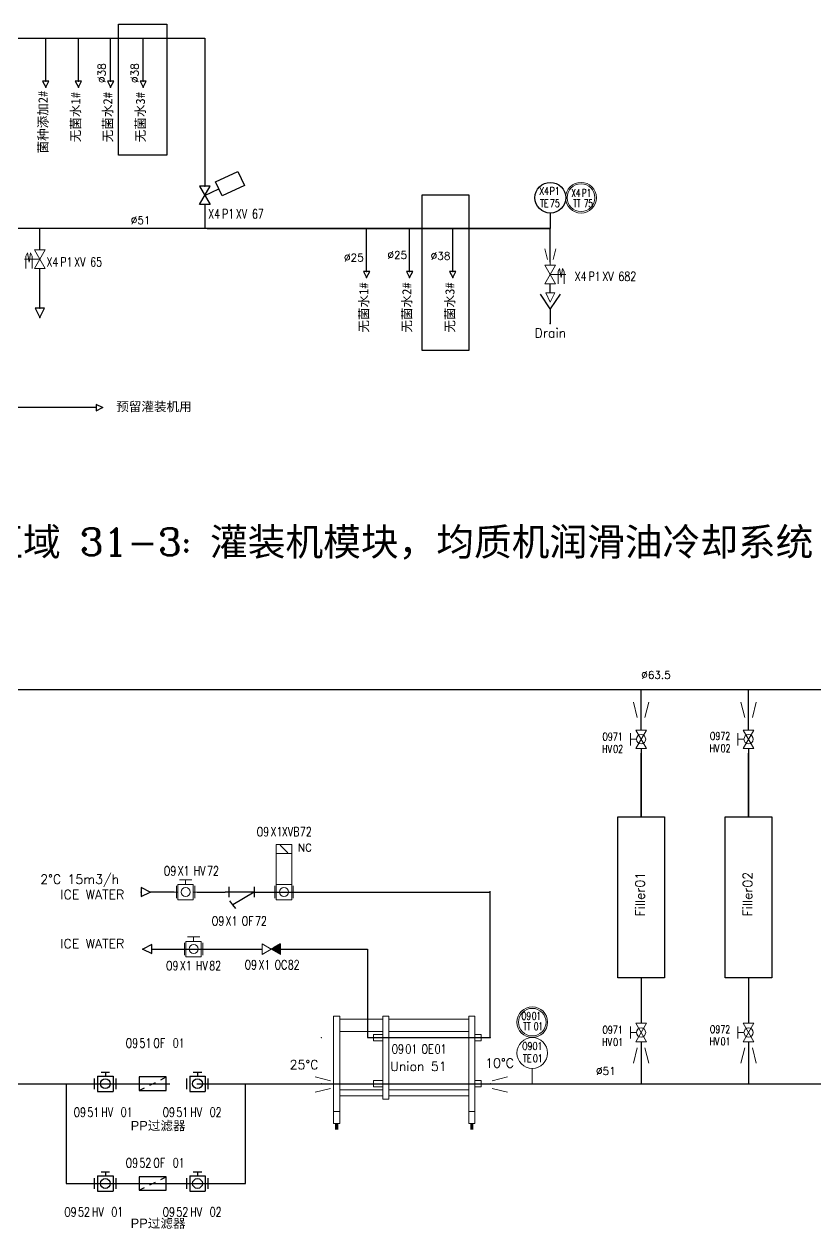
# Model space of a CAD drawing. Header units: inches. Extents: x 12106 to 13243, y 17488 to 18248.
# Drawn here: x 12303 to 12560.4, y 17487.8 to 17880.2 of the extents above; entities that cross this region are included whole.
import ezdxf
from ezdxf.enums import TextEntityAlignment as Align

# ---------------------------------------------------------------- set-up
doc = ezdxf.new("R2010")
doc.units = ezdxf.units.IN
doc.header["$MEASUREMENT"] = 0
for name, pattern in [('ACAD_ISO02W100', [15, 12, -3]), ('DASHDOT2', [12.7, 6.35, -3.175, 0, -3.175]), ('DASHED2', [9.525, 6.35, -3.175])]:
    doc.linetypes.add(name, pattern=pattern)
for name, color, linetype, lineweight in [('31 Equipment', 7, 'Continuous', 9), ('33 Instruments Labels', 7, 'Continuous', 9), ('Text', 7, 'Continuous', 9)]:
    doc.layers.add(name, color=color, linetype=linetype, lineweight=lineweight)
for name, color, linetype in [('CUVERIE', 7, 'Continuous'), ('ECHANGEUR', 7, 'Continuous'), ('FILTER', 7, 'Continuous'), ('LIBELLE-INSTRUM', 7, 'Continuous'), ('MATERIEL-DIVERS', 7, 'Continuous'), ('PHASE I', 8, 'Continuous'), ('POMPES-PROCESS', 7, 'Continuous'), ('REPERES', 7, 'Continuous'), ('techn-data', 7, 'Continuous'), ('TEXTES', 7, 'Continuous'), ('TITRE', 7, 'Continuous'), ('TUYAUTERIE-EAU UTILITES FROIDE', 142, 'Continuous'), ('TUYAUTERIE-EGOUT', 32, 'Continuous'), ('TUYAUTERIE-GAZ', 3, 'Continuous'), ('TUYAUTERIE-NEP', 4, 'DASHDOT2'), ('TUYAUTERIE-VAPEUR', 6, 'Continuous'), ('TUYAUTERIE-VAPEUR PROCESS', 6, 'Continuous'), ('TXT_FR', 7, 'Continuous'), ('VANNES', 7, 'Continuous')]:
    doc.layers.add(name, color=color, linetype=linetype)
doc.layers.get('REPERES').off()
doc.styles.add('ROMANC', font='romanc')
doc.styles.add('ROMANS', font='ROMANS.SHX')
doc.styles.get("Standard").update_dxf_attribs({"font": 'arial.ttf'})
doc.styles.add('SWISS', font='swiss.ttf')

# ---------------------------------------------------------------- blocks, each defined once
blk = doc.blocks.new('FLE23-A')
at = {"color": 7}
for p, q in [((0, 1.5), (-3, 0)), ((-3, 0), (0, -1.5)), ((0, -1.5), (0, 1.5))]:
    blk.add_line(p, q, dxfattribs=at)
at = {"layer": 'MATERIEL-DIVERS', "color": 7, "extrusion": (-1, 0, 0)}
blk.add_point((-3, 0), dxfattribs=at)
at = {"layer": 'MATERIEL-DIVERS', "color": 2}
for p in [(-3, 0), (0, 0)]:
    blk.add_point(p, dxfattribs=at)
at = {"layer": 'MATERIEL-DIVERS', "color": 7, "extrusion": (1, 0, 0)}
blk.add_point((0, 0), dxfattribs=at)
blk = doc.blocks.new('APV-HEX-PLAT-11')
at = {"layer": '31 Equipment'}
for p, q in [((-1, 2), (-1, 37)), ((-1, 37), (1, 37)), ((1, 37), (1, 2)), ((1, 36), (15, 36)), ((15, 37), (15, 10)), ((17, 37), (15, 37)), ((17, 10), (17, 37)), ((17, 36), (43, 36)), ((43, 37), (43, 2)), ((45, 37), (43, 37)), ((45, 37), (45, 2)), ((15, 32), (1, 32)), ((17, 32), (43, 32)), ((12, 31), (12, 29)), ((15, 31), (12, 31)), ((12, 29), (15, 29)), ((45, 31), (47, 31)), ((47, 29), (45, 29)), ((47, 31), (47, 29)), ((12, 16), (15, 16)), ((12, 14), (12, 16)), ((45, 16), (47, 16)), ((47, 16), (47, 14)), ((15, 13), (1, 13)), ((15, 14), (12, 14)), ((17, 13), (43, 13)), ((47, 14), (45, 14)), ((1, 11), (15, 11)), ((15, 10), (17, 10)), ((17, 11), (43, 11)), ((-1, 6), (1, 6)), ((43, 6), (45, 6)), ((1, 2), (-1, 2)), ((43, 2), (45, 2))]:
    blk.add_line(p, q, dxfattribs=at)
at = {"layer": '31 Equipment', "ltscale": 38}
for p in [(-5, 30), (50, 30), (-5, 15), (50, 15)]:
    blk.add_point(p, dxfattribs=at)
at = {"layer": '31 Equipment'}
for points in [[(0.5, 2), (-0.5, 2), (0.5, 0), (-0.5, 0)], [(44.5, 2), (43.5, 2), (44.5, 0), (43.5, 0)]]:
    blk.add_trace(points, dxfattribs=at)
blk = doc.blocks.new('APV-FCE-NRV-GEN-1')
at = {"layer": '31 Equipment'}
h = blk.add_hatch(dxfattribs=at)
h.set_pattern_fill('ANSI31', color=256, scale=0.01, style=0)
h.set_pattern_definition([(45, (0, 0), (-0.02245064, 0.02245064), [])])
h.paths.add_polyline_path([(3, 1.75), (3, -1.75), (0, 0)])
at = {"layer": '31 Equipment', "linetype": 'ACAD_ISO02W100', "ltscale": 38}
for p, q in [((-3, 0), (-5, 0)), ((0, 0), (-3, 1.75)), ((-3, 1.75), (-3, -1.75)), ((0, 0), (-3, -1.75)), ((0, 0), (3, 1.75)), ((0, 0), (3, -1.75)), ((3, 1.75), (3, -1.75)), ((3, 0), (5, 0))]:
    blk.add_line(p, q, dxfattribs=at)
blk = doc.blocks.new('APV-VLVM-BALL-KHV+MF-1')
at = {"layer": '31 Equipment', "ltscale": 38}
for p, q in [((-3, 0), (-4, 0)), ((3, 0), (4, 0))]:
    blk.add_line(p, q, dxfattribs=at)
at = {"layer": '31 Equipment'}
for p, q in [((-3, 1.734), (-3, -1.734)), ((-3, -1.734), (3, 1.734)), ((3, -1.734), (-3, 1.734)), ((-2, 3.5), (2, 3.5)), ((0, 1.5), (0, 3.5)), ((3, 1.734), (3, -1.734))]:
    blk.add_line(p, q, dxfattribs=at)
blk.add_circle((0, 0), 1.5, dxfattribs=at)
blk = doc.blocks.new('APV-FCE-GEN-REDCON-1')
at = {"layer": '31 Equipment', "color": 7}
for p, q in [((-2.5, 2.5), (2.5, 1.25)), ((2.5, 1.25), (2.5, 1.25)), ((2.5, -1.25), (-2.5, -2.5))]:
    blk.add_line(p, q, dxfattribs=at)
blk = doc.blocks.new('APV-VLV-BFLY-SVS-3')
at = {"layer": '31 Equipment', "ltscale": 38}
for p, q in [((1.25, 15.25), (-1.25, 12.75)), ((-2.5, 0), (-4, 0)), ((2.5, 2.5), (-2.5, 2.5)), ((-2.5, 2.5), (-2.5, -2.5)), ((2.5, -2.5), (2.5, 2.5)), ((2.5, 0), (4, 0)), ((-2.5, -2.5), (2.5, -2.5))]:
    blk.add_line(p, q, dxfattribs=at)
at = {"layer": '31 Equipment'}
for p, q in [((-3, 2), (-3, -2)), ((3, -2), (3, 2))]:
    blk.add_line(p, q, dxfattribs=at)
at = {"layer": '31 Equipment', "ltscale": 38}
for points in [[(-2.5, 12.5), (2.5, 12.5), (2.5, 15.5), (-2.5, 15.5)], [(-2.5, 2.5), (2.5, 2.5), (2.5, 12.5), (-2.5, 12.5)]]:
    blk.add_lwpolyline(points, close=True, dxfattribs=at)
blk.add_circle((0, 0), 1.5, dxfattribs=at)
blk = doc.blocks.new('FILTER (3)')
at = {"layer": 'FILTER'}
for p, q in [((0, 1.71), (0, -1.71)), ((0, 0), (8.27, 0)), ((0, 0), (6.97, -4.12)), ((8.27, 1.71), (8.27, -1.71)), ((6.97, -4.12), (7.92, -2.85)), ((6.02, -5.39), (6.97, -4.12))]:
    blk.add_line(p, q, dxfattribs=at)
at = {"layer": 'FILTER', "flags": 1}
for tag, p in [('///', (2.96, 22.41)), ('///', (2.96, 20.11)), ('///', (2.96, 17.53)), ('COMMENTS', (-2.97, 14.83)), ('SUPPLIER', (-2.63, 11.93)), ('DESCRIPTION', (-4.64, 6.8)), ('SIZE', (1.28, 9.44)), ('TARGETNO.', (-2.92, 3.96))]:
    blk.add_attdef(tag, p, '', height=2, dxfattribs=at)
blk = doc.blocks.new('EGOUT')
at = {"color": 7}
for p, q in [((-3.2, 9.61), (0, 4.81)), ((0, 4.81), (3.2, 9.61)), ((0, 4.81), (0, 0))]:
    blk.add_line(p, q, dxfattribs=at)
at = {"color": 7, "extrusion": (0, -1, 0)}
blk.add_point((0, 0), dxfattribs=at)
at = {"layer": 'POMPES-PROCESS', "style": 'ROMANS'}
blk.add_attdef('EGOUT', text='', height=3, dxfattribs=at).set_placement((0, -4), align=Align.MIDDLE)
blk = doc.blocks.new('APV-VLV-SOLV-22-1')
at = {"layer": '31 Equipment', "linetype": 'ACAD_ISO02W100', "ltscale": 38}
for p, q in [((-1, 4.5), (-2, 4)), ((-2, 4), (1, 3.5)), ((3, 4.5), (-1, 4.5)), ((0, 0), (0, 5)), ((-2, 3), (1, 3.5)), ((-1, 2.5), (-2, 3)), ((3, 2.5), (-1, 2.5))]:
    blk.add_line(p, q, dxfattribs=at)
at = {"layer": '31 Equipment', "ltscale": 38}
for p, q in [((-3, 0), (-4, 0)), ((3, 0), (4, 0))]:
    blk.add_line(p, q, dxfattribs=at)
at = {"layer": '31 Equipment'}
for p, q in [((-3, 1.734), (-3, -1.734)), ((-3, -1.734), (3, 1.734)), ((3, -1.734), (-3, 1.734)), ((3, 1.734), (3, -1.734))]:
    blk.add_line(p, q, dxfattribs=at)
blk = doc.blocks.new('APV-SIGN-ARW-FLOW-1')
at = {"layer": '31 Equipment'}
for p, q in [((-1.5, -1.5), (-1.5, 1.5)), ((-1.5, 1.5), (1.5, 0)), ((1.5, 0), (-1.5, -1.5))]:
    blk.add_line(p, q, dxfattribs=at)
blk = doc.blocks.new('INSTR-M-L-TE')
at = {"color": 7, "extrusion": (0, -1, 0)}
blk.add_point((0, -10), dxfattribs=at)
at = {"layer": 'MATERIEL-DIVERS', "color": 7}
blk.add_line((0, -5), (0, -10), dxfattribs=at)
blk.add_circle((0, 0), 5, dxfattribs=at)
at = {"layer": 'LIBELLE-INSTRUM', "style": 'ROMANS', "width": 0.8, "flags": 8}
blk.add_attdef('TE', text='', height=3, dxfattribs=at).set_placement((0, 0), align=Align.MIDDLE)
blk = doc.blocks.new('APV-INS-F-L-TT')
at = {"layer": '31 Equipment'}
for radius in [5, 4.5]:
    blk.add_circle((0, 0), radius, dxfattribs=at)
blk = doc.blocks.new('VANNE SIEGE INCLINE')
at = {"color": 7}
for p, q in [((-3, 1.73), (-3, -1.73)), ((-3, -1.73), (3, 1.73)), ((3, -1.73), (-3, 1.73)), ((3, 1.73), (3, -1.73))]:
    blk.add_line(p, q, dxfattribs=at)
at = {"color": 7, "extrusion": (-1, 0, 0)}
blk.add_point((-3, 0), dxfattribs=at)
at = {"color": 7, "extrusion": (1, 0, 0)}
blk.add_point((3, 0), dxfattribs=at)
at = {"layer": 'VANNES'}
for p, q in [((3.23, 12.84), (-0.15, 5.59)), ((7.76, 10.73), (3.23, 12.84)), ((4.38, 3.47), (7.76, 10.73)), ((-0.15, 5.59), (4.38, 3.47)), ((0, 0), (2.11, 4.53))]:
    blk.add_line(p, q, dxfattribs=at)
blk = doc.blocks.new('REPNORM')
at = {"layer": 'TEXTES', "style": 'ROMANS', "width": 0.75}
for tag, p in [('ZONE', (-9.75, -1.25)), ('SOUSZONE', (-5.25, -1.25)), ('ELEMENT', (0, -1.25)), ('NUM', (4.5, -1.25))]:
    blk.add_attdef(tag, p, '', height=3, dxfattribs=at)
blk = doc.blocks.new('REPINS')
at = {"layer": 'TEXTES', "style": 'ROMANS', "width": 0.75}
for tag, p in [('ZONE', (-3.3, 1)), ('SOUSZONE', (0.1, 1)), ('NUM', (0.2, -3))]:
    blk.add_attdef(tag, p, '', height=2.5, dxfattribs=at)
blk.add_attdef('ELEMENT', text='', height=2.5, dxfattribs=at).set_placement((-0.2, -3), align=Align.RIGHT)
blk = doc.blocks.new('REPINS2')
at = {"layer": 'TEXTES', "style": 'ROMANS', "width": 0.7}
for tag, p in [('ZONE', (-3.35, 0.8)), ('SOUSZONE', (0.05, 0.8)), ('NUM', (0.7, -2.6))]:
    blk.add_attdef(tag, p, '', height=2.5, dxfattribs=at)
blk.add_attdef('ELEMENT', text='', height=2.5, dxfattribs=at).set_placement((-1.56, -2.59), align=Align.CENTER)
blk = doc.blocks.new('VALVBUTT A BRIDES')
at = {"layer": 'VANNES'}
for p, q in [((-3.5, -1.73), (-3.5, 1.74)), ((-2.5, 2.5), (-2.5, -2.5)), ((-2.5, 2.5), (2.5, 2.5)), ((-1.4, 3.77), (1.4, 3.77)), ((0, 3.77), (0, 2.5)), ((2.5, 2.5), (2.5, -2.5)), ((3.5, -1.73), (3.5, 1.74)), ((-2.5, -2.5), (2.5, -2.5))]:
    blk.add_line(p, q, dxfattribs=at)
blk.add_circle((0, 0), 1.6, dxfattribs=at)
blk = doc.blocks.new('PSTR')
at = {"color": 7}
for p, q in [((3, 1.5), (-3, 1.5)), ((-3, 1.5), (-3, -1.5)), ((-0.6, -0.3), (0.6, 0.3)), ((1.8, 0.9), (3, 1.5)), ((3, -1.5), (3, 1.5)), ((-3, -1.5), (-1.8, -0.9)), ((-3, -1.5), (3, -1.5))]:
    blk.add_line(p, q, dxfattribs=at)
at = {"color": 7, "extrusion": (-1, 0, 0)}
blk.add_point((-3, 0), dxfattribs=at)
at = {"color": 7, "extrusion": (1, 0, 0)}
blk.add_point((3, 0), dxfattribs=at)
blk = doc.blocks.new('REPNORM1')
at = {"layer": 'TEXTES', "style": 'ROMANS', "width": 0.75}
for tag, p in [('ZONE', (-9.75, -1.25)), ('SOUSZONE', (-5.25, -1.25)), ('ELEMENT', (-0.75, -1.25)), ('NUM', (5.59, -1.22))]:
    blk.add_attdef(tag, p, '', height=3, dxfattribs=at)
blk = doc.blocks.new('APV-VLVM-BFLY-SVS-1')
at = {"layer": '31 Equipment', "ltscale": 38}
for p, q in [((-2, 4), (2, 4)), ((0, 2.5), (0, 4)), ((-2.5, 0), (-4, 0)), ((2.5, 2.5), (-2.5, 2.5)), ((-2.5, 2.5), (-2.5, -2.5)), ((2.5, -2.5), (2.5, 2.5)), ((2.5, 0), (4, 0)), ((-2.5, -2.5), (2.5, -2.5))]:
    blk.add_line(p, q, dxfattribs=at)
at = {"layer": '31 Equipment'}
for p, q in [((-3, 2), (-3, -2)), ((3, -2), (3, 2))]:
    blk.add_line(p, q, dxfattribs=at)
at = {"layer": '31 Equipment', "ltscale": 38}
blk.add_circle((0, 0), 1.5, dxfattribs=at)
blk = doc.blocks.new('APV-INS-M-L-TE')
at = {"layer": '31 Equipment', "color": 7}
blk.add_line((0, -5), (0, -10), dxfattribs=at)
blk.add_circle((0, 0), 5, dxfattribs=at)
at = {"layer": '33 Instruments Labels', "style": 'ROMANS', "width": 0.8, "flags": 8}
blk.add_attdef('TE', text='', height=3, dxfattribs=at).set_placement((0, 0), align=Align.MIDDLE)

msp = doc.modelspace()

# ---------------------------------------------------------------- linework, layer by layer
at = {"layer": 'PHASE I'}
for points in [[(12333.67, 17880.16), (12349.39, 17880.16), (12349.39, 17837.48), (12333.67, 17837.48)], [(12432.56, 17824.5), (12447.79, 17824.5), (12447.79, 17773.85), (12432.56, 17773.85)]]:
    msp.add_lwpolyline(points, close=True, dxfattribs=at)
at = {"layer": 'TUYAUTERIE-EAU UTILITES FROIDE'}
for p, q in [((12724.61, 17663.3), (12198.37, 17663.3)), ((12503.83, 17650.24), (12503.83, 17663.3)), ((12538.83, 17650.24), (12538.83, 17663.3)), ((12503.83, 17644.24), (12503.83, 17622)), ((12503.83, 17622), (12503.83, 17642.74)), ((12538.83, 17644.24), (12538.83, 17622)), ((12538.83, 17622), (12538.83, 17642.74)), ((12351.82, 17597.48), (12344.02, 17597.48)), ((12359.32, 17597.48), (12368.43, 17597.48)), ((12365.23, 17597.48), (12368.43, 17597.48)), ((12371.8, 17597.48), (12368.43, 17597.48)), ((12377.8, 17597.48), (12454.72, 17597.48)), ((12454.72, 17550.05), (12454.72, 17597.77)), ((12344.57, 17578.91), (12380.41, 17578.91)), ((12386.41, 17578.91), (12397.22, 17578.91)), ((12391.45, 17578.91), (12397.22, 17578.91)), ((12397.22, 17578.91), (12414.72, 17578.91)), ((12414.72, 17578.91), (12414.72, 17550.05)), ((12503.83, 17569.5), (12503.83, 17554.73)), ((12538.83, 17569.5), (12538.83, 17554.73)), ((12414.72, 17550.05), (12454.72, 17550.05)), ((12503.83, 17548.73), (12503.83, 17535.05)), ((12538.83, 17548.73), (12538.83, 17535.05)), ((12272.33, 17535.05), (12350.35, 17535.05)), ((12359.17, 17535.05), (12753.57, 17535.05))]:
    msp.add_line(p, q, dxfattribs=at)
msp.add_lwpolyline([(12316.66, 17535.05), (12316.66, 17502.55), (12325.9, 17502.55), (12375.01, 17502.55), (12375.01, 17535.05)], dxfattribs=at)
at = {"layer": 'TUYAUTERIE-EGOUT'}
msp.add_line((12474.28, 17792.61), (12474.28, 17795.61), dxfattribs=at)
at = {"layer": 'TUYAUTERIE-GAZ'}
for p, q in [((12361.82, 17821.36), (12361.82, 17813.61)), ((12474.28, 17813.61), (12298.05, 17813.61)), ((12308.05, 17806.61), (12308.05, 17813.61)), ((12362.59, 17813.61), (12474.28, 17813.61)), ((12414.47, 17799.62), (12414.47, 17813.61)), ((12428.48, 17799.62), (12428.48, 17813.61)), ((12442.49, 17799.62), (12442.49, 17813.61)), ((12474.28, 17802.61), (12474.28, 17813.61)), ((12308.05, 17803.6), (12308.05, 17803.62)), ((12326.46, 17755.27), (12261.05, 17755.27))]:
    msp.add_line(p, q, dxfattribs=at)
at = {"layer": 'TUYAUTERIE-VAPEUR'}
for p, q in [((12265, 17875.6), (12361.82, 17875.6)), ((12310.01, 17861.61), (12310.01, 17875.6)), ((12320.63, 17861.61), (12320.63, 17875.6)), ((12331.11, 17861.61), (12331.11, 17875.6)), ((12341.73, 17861.61), (12341.73, 17875.6)), ((12361.82, 17875.6), (12361.82, 17834.52)), ((12361.82, 17834.52), (12361.82, 17827.36))]:
    msp.add_line(p, q, dxfattribs=at)
at = {"layer": 'TUYAUTERIE-VAPEUR PROCESS'}
msp.add_line((12308.05, 17787.61), (12308.05, 17800.61), dxfattribs=at)
at = {"layer": 'VANNES'}
for points in [[(12496.23, 17622), (12511.43, 17622), (12511.43, 17569.5), (12496.23, 17569.5)], [(12531.23, 17622), (12546.43, 17622), (12546.43, 17569.5), (12531.23, 17569.5)]]:
    msp.add_lwpolyline(points, close=True, dxfattribs=at)

# ---------------------------------------------------------------- block references
at = {"layer": '33 Instruments Labels'}
for name, p in [('INSTR-M-L-TE', (12474.28, 17823.61)), ('APV-INS-F-L-TT', (12468.4, 17555.09)), ('APV-INS-M-L-TE', (12468.4, 17545.05))]:
    msp.add_blockref(name, p, dxfattribs=at)
at = {"layer": 'CUVERIE', "xscale": -1, "rotation": 90}
msp.add_blockref('APV-VLV-SOLV-22-1', (12308.05, 17803.61), dxfattribs=at)
at = {"layer": 'ECHANGEUR'}
msp.add_blockref('APV-HEX-PLAT-11', (12404.72, 17520.05), dxfattribs=at)
at = {"layer": 'FILTER', "xscale": -1}
msp.add_blockref('FILTER (3)', (12377.86, 17597.48), dxfattribs=at)
at = {"layer": 'MATERIEL-DIVERS'}
for name, p, xscale, yscale, zscale, rotation in [('FLE23-A', (12310.01, 17861.61), 0.6785856000010995, 0.6785856000010995, 0.6785856000010995, 89.99999999999999), ('FLE23-A', (12320.63, 17861.61), 0.6785856000010995, 0.6785856000010995, 0.6785856000010995, 89.99999999999999), ('FLE23-A', (12331.11, 17861.61), 0.6785856000010995, 0.6785856000010995, 0.6785856000010995, 89.99999999999999), ('FLE23-A', (12341.73, 17861.61), 0.6785856000010995, 0.6785856000010995, 0.6785856000010995, 89.99999999999999), ('APV-FCE-GEN-REDCON-1', (12474.28, 17805.25), -0.7, 0.7, 0.7, 90), ('FLE23-A', (12414.47, 17799.62), 0.6785856000010995, 0.6785856000010995, 0.6785856000010995, 89.99999999999999), ('FLE23-A', (12428.48, 17799.62), 0.6785856000010995, 0.6785856000010995, 0.6785856000010995, 89.99999999999999), ('FLE23-A', (12442.49, 17799.62), 0.6785856000010995, 0.6785856000010995, 0.6785856000010995, 89.99999999999999), ('FLE23-A', (12326.46, 17755.27), 0.6785856000010995, 0.6785856000010995, 0.6785856000010995, 180)]:
    msp.add_blockref(name, p, dxfattribs=dict(at, xscale=xscale, yscale=yscale, zscale=zscale, rotation=rotation))
at = {"layer": 'MATERIEL-DIVERS', "xscale": -1}
for name, p, rotation in [('VANNE SIEGE INCLINE', (12361.82, 17824.36), 270), ('APV-SIGN-ARW-FLOW-1', (12474.28, 17791.11), 90), ('APV-FCE-GEN-REDCON-1', (12503.83, 17656.77), 90), ('APV-FCE-GEN-REDCON-1', (12538.83, 17656.77), 90), ('APV-FCE-GEN-REDCON-1', (12503.83, 17544.19), 270), ('APV-FCE-GEN-REDCON-1', (12538.83, 17544.19), 270)]:
    msp.add_blockref(name, p, dxfattribs=dict(at, rotation=rotation))
at = {"layer": 'MATERIEL-DIVERS'}
ref = msp.add_blockref('EGOUT', (12474.28, 17782.61), dxfattribs=dict(at, xscale=-1))
ref.add_attrib('EGOUT', 'Drain', dxfattribs={"layer": 'POMPES-PROCESS', "height": 3, "style": 'ROMANS'}).set_placement((12474.28, 17779.61), align=Align.MIDDLE)
at = {"layer": 'MATERIEL-DIVERS', "rotation": 180}
msp.add_blockref('FLE23-A', (12341.02, 17597.48), dxfattribs=at)
at = {"layer": 'MATERIEL-DIVERS'}
for name, p in [('FLE23-A', (12344.57, 17578.91)), ('APV-FCE-NRV-GEN-1', (12383.41, 17578.91)), ('APV-FCE-GEN-REDCON-1', (12400.24, 17534.77))]:
    msp.add_blockref(name, p, dxfattribs=at)
at = {"layer": 'MATERIEL-DIVERS', "linetype": 'DASHED2', "xscale": 1.470000000000254, "yscale": 1.470000000000254, "zscale": 1.470000000000254}
for p in [(12344.81, 17535.04), (12344.81, 17502.55)]:
    msp.add_blockref('PSTR', p, dxfattribs=at)
at = {"layer": 'MATERIEL-DIVERS', "xscale": -1}
msp.add_blockref('APV-FCE-GEN-REDCON-1', (12457.8, 17534.77), dxfattribs=at)
at = {"layer": 'REPERES', "rotation": 0.0002280594390136059}
msp.add_blockref('REPINS', (12473.95, 17823.57), dxfattribs=at).add_auto_attribs({'ZONE': 'X4', 'SOUSZONE': 'P1', 'ELEMENT': 'TE', 'NUM': '75'})
at = {"layer": 'REPERES'}
for name, p, values in [('REPINS2', (12484.48, 17823.14), {'ZONE': 'X4', 'SOUSZONE': 'P1', 'NUM': '75', 'ELEMENT': 'TT'}), ('REPINS', (12494.54, 17645.85), {'ZONE': 'O9', 'SOUSZONE': '71', 'ELEMENT': 'HV', 'NUM': '02'}), ('REPINS', (12529.54, 17646.06), {'ZONE': 'O9', 'SOUSZONE': '72', 'ELEMENT': 'HV', 'NUM': '02'}), ('REPINS2', (12468.21, 17555.09), {'ZONE': 'O9', 'SOUSZONE': '01', 'NUM': '01', 'ELEMENT': 'TT'}), ('REPINS', (12494.54, 17550.35), {'ZONE': 'O9', 'SOUSZONE': '71', 'ELEMENT': 'HV', 'NUM': '01'}), ('REPINS', (12529.54, 17550.56), {'ZONE': 'O9', 'SOUSZONE': '72', 'ELEMENT': 'HV', 'NUM': '01'}), ('REPNORM1', (12345.77, 17548.01), {'ZONE': 'O9', 'SOUSZONE': '51', 'ELEMENT': 'OF', 'NUM': '01'}), ('REPINS', (12468.4, 17545.05), {'ZONE': 'O9', 'SOUSZONE': '01', 'ELEMENT': 'TE', 'NUM': '01'}), ('REPNORM1', (12328.82, 17525.51), {'ZONE': 'O9', 'SOUSZONE': '51', 'ELEMENT': 'HV', 'NUM': '01'}), ('REPNORM1', (12357.77, 17525.51), {'ZONE': 'O9', 'SOUSZONE': '51', 'ELEMENT': 'HV', 'NUM': '02'}), ('REPNORM1', (12345.77, 17509.01), {'ZONE': 'O9', 'SOUSZONE': '52', 'ELEMENT': 'OF', 'NUM': '01'}), ('REPNORM1', (12325.77, 17493.02), {'ZONE': 'O9', 'SOUSZONE': '52', 'ELEMENT': 'HV', 'NUM': '01'}), ('REPNORM1', (12357.77, 17493.02), {'ZONE': 'O9', 'SOUSZONE': '52', 'ELEMENT': 'HV', 'NUM': '02'})]:
    msp.add_blockref(name, p, dxfattribs=at).add_auto_attribs(values)
ref = msp.add_blockref('REPNORM', (12372.64, 17818.1), dxfattribs=at)
ref.add_attrib('ZONE', 'X4', (12362.89, 17816.85), dxfattribs={"layer": 'TEXTES', "height": 3, "style": 'ROMANS', "width": 0.75})
ref.add_attrib('SOUSZONE', 'P1', (12367.39, 17816.86), dxfattribs={"layer": 'TEXTES', "height": 3, "style": 'ROMANS', "width": 0.75})
ref.add_attrib('ELEMENT', 'XV', (12371.91, 17816.86), dxfattribs={"layer": 'TEXTES', "height": 3, "style": 'ROMANS', "width": 0.75})
ref.add_attrib('NUM', '67', (12377.14, 17816.86), dxfattribs={"layer": 'TEXTES', "height": 3, "style": 'ROMANS', "width": 0.75})
ref = msp.add_blockref('REPNORM', (12319.99, 17802.42), dxfattribs=at)
ref.add_attrib('ZONE', 'X4', (12310.24, 17801.17), dxfattribs={"layer": 'TEXTES', "height": 3, "style": 'ROMANS', "width": 0.75})
ref.add_attrib('SOUSZONE', 'P1', (12314.74, 17801.18), dxfattribs={"layer": 'TEXTES', "height": 3, "style": 'ROMANS', "width": 0.75})
ref.add_attrib('ELEMENT', 'XV', (12319.26, 17801.18), dxfattribs={"layer": 'TEXTES', "height": 3, "style": 'ROMANS', "width": 0.75})
ref.add_attrib('NUM', '65', (12324.49, 17801.18), dxfattribs={"layer": 'TEXTES', "height": 3, "style": 'ROMANS', "width": 0.75})
ref = msp.add_blockref('REPNORM', (12491.96, 17797.74), dxfattribs=at)
ref.add_attrib('ZONE', 'X4', (12482.21, 17796.49), dxfattribs={"layer": 'TEXTES', "height": 3, "style": 'ROMANS', "width": 0.75})
ref.add_attrib('SOUSZONE', 'P1', (12486.71, 17796.49), dxfattribs={"layer": 'TEXTES', "height": 3, "style": 'ROMANS', "width": 0.75})
ref.add_attrib('ELEMENT', 'XV', (12491.23, 17796.49), dxfattribs={"layer": 'TEXTES', "height": 3, "style": 'ROMANS', "width": 0.75})
ref.add_attrib('NUM', '682', (12496.46, 17796.49), dxfattribs={"layer": 'TEXTES', "height": 3, "style": 'ROMANS', "width": 0.75})
ref = msp.add_blockref('REPNORM', (12388.43, 17616.87), dxfattribs=at)
ref.add_attrib('ZONE', 'O9', (12378.68, 17615.62), dxfattribs={"layer": 'TEXTES', "height": 3, "style": 'ROMANS', "width": 0.75})
ref.add_attrib('SOUSZONE', 'X1', (12383.18, 17615.62), dxfattribs={"layer": 'TEXTES', "height": 3, "style": 'ROMANS', "width": 0.75})
ref.add_attrib('ELEMENT', 'XVB', (12386.89, 17615.62), dxfattribs={"layer": 'TEXTES', "height": 3, "style": 'ROMANS', "width": 0.75})
ref.add_attrib('NUM', '72', (12392.75, 17615.62), dxfattribs={"layer": 'TEXTES', "height": 3, "style": 'ROMANS', "width": 0.75})
ref = msp.add_blockref('REPNORM', (12358.19, 17604.12), dxfattribs=at)
ref.add_attrib('ZONE', 'O9', (12348.44, 17602.87), dxfattribs={"layer": 'TEXTES', "height": 3, "style": 'ROMANS', "width": 0.75})
ref.add_attrib('SOUSZONE', 'X1', (12352.94, 17602.87), dxfattribs={"layer": 'TEXTES', "height": 3, "style": 'ROMANS', "width": 0.75})
ref.add_attrib('ELEMENT', 'HV', (12358.19, 17602.87), dxfattribs={"layer": 'TEXTES', "height": 3, "style": 'ROMANS', "width": 0.75})
ref.add_attrib('NUM', '72', (12362.51, 17602.87), dxfattribs={"layer": 'TEXTES', "height": 3, "style": 'ROMANS', "width": 0.75})
ref = msp.add_blockref('REPNORM', (12373.8, 17587.8), dxfattribs=at)
ref.add_attrib('ZONE', 'O9', (12364.05, 17586.55), dxfattribs={"layer": 'TEXTES', "height": 3, "style": 'ROMANS', "width": 0.75})
ref.add_attrib('SOUSZONE', 'X1', (12368.55, 17586.55), dxfattribs={"layer": 'TEXTES', "height": 3, "style": 'ROMANS', "width": 0.75})
ref.add_attrib('ELEMENT', 'OF', (12373.8, 17586.55), dxfattribs={"layer": 'TEXTES', "height": 3, "style": 'ROMANS', "width": 0.75})
ref.add_attrib('NUM', '72', (12378.12, 17586.55), dxfattribs={"layer": 'TEXTES', "height": 3, "style": 'ROMANS', "width": 0.75})
ref = msp.add_blockref('REPNORM', (12358.91, 17573.24), dxfattribs=at)
ref.add_attrib('ZONE', 'O9', (12349.16, 17571.99), dxfattribs={"layer": 'TEXTES', "height": 3, "style": 'ROMANS', "width": 0.75})
ref.add_attrib('SOUSZONE', 'X1', (12353.66, 17571.99), dxfattribs={"layer": 'TEXTES', "height": 3, "style": 'ROMANS', "width": 0.75})
ref.add_attrib('ELEMENT', 'HV', (12358.91, 17571.99), dxfattribs={"layer": 'TEXTES', "height": 3, "style": 'ROMANS', "width": 0.75})
ref.add_attrib('NUM', '82', (12363.23, 17571.99), dxfattribs={"layer": 'TEXTES', "height": 3, "style": 'ROMANS', "width": 0.75})
ref = msp.add_blockref('REPNORM', (12384.5, 17573.54), dxfattribs=at)
ref.add_attrib('ZONE', 'O9', (12374.75, 17572.29), dxfattribs={"layer": 'TEXTES', "height": 3, "style": 'ROMANS', "width": 0.75})
ref.add_attrib('SOUSZONE', 'X1', (12379.25, 17572.29), dxfattribs={"layer": 'TEXTES', "height": 3, "style": 'ROMANS', "width": 0.75})
ref.add_attrib('ELEMENT', 'OC', (12384.5, 17572.29), dxfattribs={"layer": 'TEXTES', "height": 3, "style": 'ROMANS', "width": 0.75})
ref.add_attrib('NUM', '82', (12388.82, 17572.29), dxfattribs={"layer": 'TEXTES', "height": 3, "style": 'ROMANS', "width": 0.75})
ref = msp.add_blockref('REPNORM', (12432.34, 17546.09), dxfattribs=at)
ref.add_attrib('ZONE', 'O9', (12422.59, 17544.84), dxfattribs={"layer": 'TEXTES', "height": 3, "style": 'ROMANS', "width": 0.75})
ref.add_attrib('SOUSZONE', '01', (12427.09, 17544.84), dxfattribs={"layer": 'TEXTES', "height": 3, "style": 'ROMANS', "width": 0.75})
ref.add_attrib('ELEMENT', 'OE', (12432.34, 17544.84), dxfattribs={"layer": 'TEXTES', "height": 3, "style": 'ROMANS', "width": 0.75})
ref.add_attrib('NUM', ' 01', (12435.06, 17544.84), dxfattribs={"layer": 'TEXTES', "height": 3, "style": 'ROMANS', "width": 0.75})
at = {"layer": 'TITRE', "color": 7, "rotation": 90}
msp.add_blockref('FLE23-A', (12308.05, 17787.61), dxfattribs=at)
at = {"layer": 'TUYAUTERIE-NEP'}
msp.add_blockref('APV-INS-F-L-TT', (12484.28, 17823.61), dxfattribs=at)
at = {"layer": 'VANNES'}
for name, p, rotation in [('APV-VLV-SOLV-22-1', (12474.28, 17798.61), 270), ('APV-VLVM-BALL-KHV+MF-1', (12503.83, 17647.24), 90), ('APV-VLVM-BALL-KHV+MF-1', (12538.83, 17647.24), 90), ('APV-VLVM-BALL-KHV+MF-1', (12503.83, 17551.73), 90), ('APV-VLVM-BALL-KHV+MF-1', (12538.83, 17551.73), 90)]:
    msp.add_blockref(name, p, dxfattribs=dict(at, rotation=rotation))
at = {"layer": 'VANNES', "xscale": -1}
msp.add_blockref('APV-VLV-BFLY-SVS-3', (12387.57, 17597.48), dxfattribs=at)
at = {"layer": 'VANNES'}
for p in [(12355.54, 17597.48), (12358.15, 17578.91)]:
    msp.add_blockref('APV-VLVM-BFLY-SVS-1', p, dxfattribs=at)
at = {"layer": 'VANNES', "linetype": 'DASHED2'}
for p in [(12329.4, 17535.04), (12359.4, 17535.04), (12329.4, 17502.55), (12359.4, 17502.55)]:
    msp.add_blockref('VALVBUTT A BRIDES', p, dxfattribs=at)

# ---------------------------------------------------------------- texts
at = {"layer": 'techn-data', "style": 'ROMANS'}
for p in [(12328.24, 17864.16), (12338.97, 17864.16)]:
    msp.add_text('%%C38', height=2.5, rotation=90, dxfattribs=at).set_placement(p, align=Align.MIDDLE_CENTER)
for s, p in [('%%C51', (12340.91, 17816.27)), ('%%C25', (12410.3, 17804.13)), ('%%C25', (12424.47, 17804.94)), ('%%C38', (12438.54, 17804.67)), ('%%C63.5', (12508.69, 17668.19)), ('NC', (12394.37, 17611.94)), ('%%C51', (12492.36, 17539.18))]:
    msp.add_text(s, height=2.5, dxfattribs=at).set_placement(p, align=Align.MIDDLE_CENTER)
at = {"layer": 'Text', "char_height": 3, "attachment_point": 7, "rotation": 90, "style": 'ROMANS'}
for s, insert, width in [('{\\fSimSun|b0|i0|c134|p2;菌种添加\\fSimSun|b0|i0|c0|p2;2#}', (12310.92, 17838.03), 30.9103), ('{\\fSimSun|b0|i0|c134|p2;无菌水\\fSimSun|b0|i0|c0|p2;1#}', (12321.54, 17841.68), 20.8663), ('{\\fSimSun|b0|i0|c134|p2;无菌水\\fSimSun|b0|i0|c0|p2;2#}', (12332.02, 17841.68), 20.8663), ('{\\fSimSun|b0|i0|c134|p2;无菌水\\fSimSun|b0|i0|c0|p2;3#}', (12342.64, 17841.68), 20.8663), ('{\\fSimSun|b0|i0|c134|p2;无菌水\\fSimSun|b0|i0|c0|p2;1#}', (12415.38, 17779.69), 20.8663), ('{\\fSimSun|b0|i0|c134|p2;无菌水\\fSimSun|b0|i0|c0|p2;2#}', (12429.39, 17779.69), 20.8663), ('{\\fSimSun|b0|i0|c134|p2;无菌水\\fSimSun|b0|i0|c0|p2;3#}', (12443.4, 17779.69), 20.8663), ('\\pt70;Filler01', (12505, 17589.53), 20.8663), ('\\pt70;Filler02', (12540, 17589.53), 20.8663)]:
    msp.add_mtext(s, dxfattribs=dict(at, insert=insert, width=width))
at = {"layer": 'Text', "insert": (12332.95, 17753.74), "char_height": 3, "width": 25.4714, "attachment_point": 7, "style": 'ROMANS'}
msp.add_mtext('{\\fSimSun|b0|i0|c134|p2;预留灌装机用}', dxfattribs=at)
at = {"layer": 'TXT_FR', "color": 1}
for s, style, p in [('2°C 15m3/h', 'ROMANS', (12308.21, 17600.15)), ('25°C', 'ROMANS', (12389.41, 17539.76)), ('10°C', 'ROMANS', (12453.07, 17540.27)), ('PP过滤器', 'SWISS', (12337.64, 17519.9)), ('PP过滤器', 'SWISS', (12337.64, 17488.11))]:
    msp.add_text(s, height=3, dxfattribs=dict(at, style=style)).set_placement(p)
at = {"layer": 'TXT_FR', "style": 'ROMANS'}
for p in [(12325.16, 17595.16), (12325.17, 17579.17)]:
    msp.add_text('ICE WATER', height=3, dxfattribs=at).set_placement(p, align=Align.CENTER)
msp.add_text('Union 51', height=3, dxfattribs=at).set_placement((12422.15, 17539.19))
at = {"layer": 'TXT_FR', "insert": (12425.13, 17710.88), "char_height": 9, "width": 294.206, "attachment_point": 5, "style": 'ROMANC'}
msp.add_mtext('{\\fSimSun|b0|i0|c134|p2;区域} 31-3: {\\fSimSun|b0|i0|c134|p2;灌装机模块，均质机润滑油冷却系统}', dxfattribs=at)

doc.saveas('drawing.dxf')
